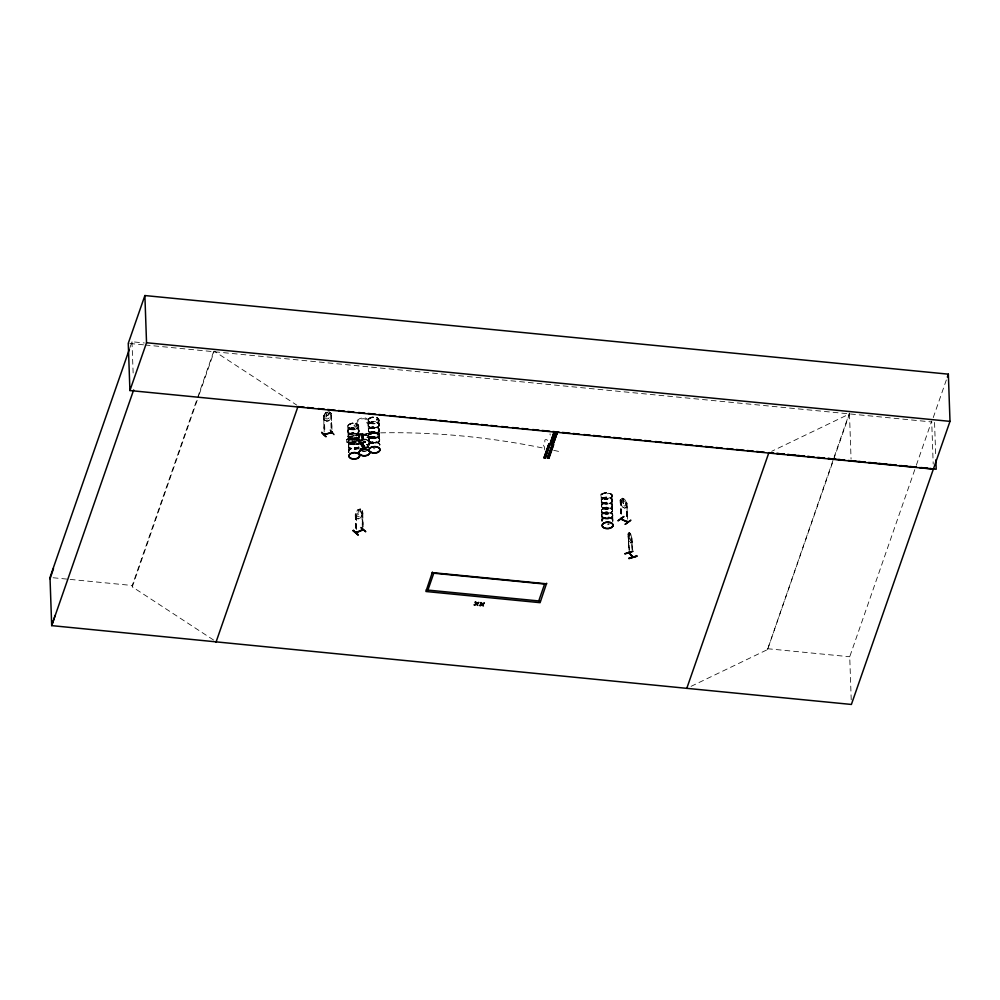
<?xml version="1.0" encoding="UTF-8"?>
<svg xmlns="http://www.w3.org/2000/svg" width="1000" height="1000" viewBox="0 0 1000 1000"><rect width="100%" height="100%" fill="white"/><g stroke="black" fill="none" stroke-linecap="round" stroke-linejoin="round"><path stroke-width="0.75" stroke-dasharray="5 3.75" d="M632.075 549.612L631.525 537.8L632.425 550.013M348.137 436.238L347.95 431.725M348.462 445.875L348.137 436.925M348.65 451.087L348.475 446.625M358.725 431.037A5.45 3.188 -2 0 0 351.512 427.638A5.45 3.188 -2 0 0 349.875 433.125A5.45 3.188 -2 0 0 358.725 431.037L359.025 435.588M368.225 425.05L368.075 420.662M368.4 430.262L368.2 425.725M369.538 442.688L369.613 444.913M601.275 500.5L601.125 496.1M601.45 505.725L601.287 501.213M601.975 520.55L601.788 516.062M612.175 500.662L612.35 505.15M612.7 515.513L612.863 520M378.55 433.162L373.525 431.688L369 433.875M349.475 436.438L362.912 433.275L363.088 434.125L349.5 437.075L362.938 433.175L362.275 433.725M362.35 439.787L363.3 439.837L349.45 442.663M620.75 500.387L620.175 500.125L620.275 503.113L622.612 507.163L624.862 508.237L626.912 506.25M363.15 526.95L362.7 510.913L361.875 511.188L362.388 524.312M324.212 415.7L325.025 434.55M330.625 413.825L331.425 413.6M368.725 439.925L368.4 430.95M362.925 433.3L363.188 440.188L363.038 436.688C359.162 431.438 364.675 439.513 362.238 436M349.862 438.462L349.975 438.3A5.45 3.188 -2 0 0 358.913 436.238A5.45 3.188 -2 0 0 351.7 432.85A5.45 3.188 -2 0 0 350.05 438.338L350.012 438.288M347.738 425.875L348.675 428.338M347.825 431.425L347.9 430.562M348.663 427.9L349.012 427.262M348.013 436.637L348.55 434.825M348.512 442.425L348.25 440.513M348.212 441.575L348.275 440.725M348.35 446.275L348.512 445.062A5.525 3.237 -2 0 1 354.862 442.537M348.525 451.475L349.075 449.675M349.212 442.25L349.288 442.788M356.362 425.513C357.25 427.825 358.45 423.825 356.275 425.95M356.975 425.838L356.662 425.35M356.9 440.913L358.137 440.225M357.362 440.662L357.688 440.037M357.812 440.337L357.075 440.337M358.775 425.913L358.688 426.763L357.775 424.3M358.113 440.588L356.812 440.6M358.4 438.425L358.713 439.237C357.425 433.975 367.15 433.212 369.45 437M358.938 430.65L358.775 431.85A5.45 3.188 -2 0 1 349.9 434A5.45 3.188 -2 0 1 351.538 428.512A5.45 3.188 -2 0 1 358.762 431.9L358.837 431.637A5.525 3.237 -2 0 0 351.5 428.162A5.525 3.237 -2 0 0 349.837 433.738A5.525 3.237 -2 0 0 358.837 431.613L358.4 432.45M358.237 440.925L357.675 440.075M359.062 436.712L358.713 434.762M358.713 448.3L358.775 447.45M359.225 441.613L359.288 440.55M359.275 439.175L360.037 439.525M368.15 436.925L367.262 437.488L368.425 437.088M368.1 425.45L368.212 424.462M368.787 421.812L369.475 421.688M368.288 430.65L368.825 428.85M368.55 437.625L367.863 436.9M368.625 440.3L369.162 438.488M369.387 436.375L370.238 436.512M379.7 445.112A5.45 3.188 -2 0 0 374.588 441.488A5.45 3.188 -2 0 0 368.925 445.075L369.35 443.7M369.65 442.325L369.1 444.125M369.925 436.812L369.787 436.15M376.65 420.087L377.163 419.275M376.75 419.6L377.925 419.513L377.05 419.55M377.175 434.938L377.512 434.125M378.113 419.988L377.562 419.275M378.713 434.575L377.325 434.425L378.125 434.988M378.438 434.45L377.562 434.4M379.212 424.675L379.05 425.875A5.45 3.188 -2 0 0 371.812 422.537A5.45 3.188 -2 0 0 370.175 428.025A5.45 3.188 -2 0 0 379.025 425.925L379.1 425.037A5.45 3.188 -2 0 0 371.788 421.662A5.45 3.188 -2 0 0 370.138 427.15A5.45 3.188 -2 0 0 379 425.05L379.275 429.55M378.65 434.5L377.212 434.837M379.4 429.875L378.85 431.688M379.5 435.637L379.562 434.787M379.663 440.375L379.738 439.525M347.987 430.337L347.938 431.05L347.812 426.637M379.6 440.55L379.613 440.525A5.525 3.237 -2 0 1 370.625 442.612A5.525 3.237 -2 0 1 372.287 437.038A5.525 3.237 -2 0 1 379.625 440.475L379.562 440.725A5.45 3.188 -2 0 1 370.688 442.875A5.45 3.188 -2 0 1 372.337 437.388A5.45 3.188 -2 0 1 379.55 440.775L379.625 439.888L379.762 444.275M601.775 515.4L601.475 506.475M612.362 505.85L612.688 514.812M362.262 435.962L362.175 439.95M601.438 505.225L601.337 506.075L601.5 505.087M601.613 509.963L601.788 511.9M601.875 514.587L602.05 516.825M601.85 520.925L602.025 519.938M606.213 498.738L604.987 498.387M605.9 498.65L605.85 498.025M606.575 498.675L606.225 498.162M607.8 493.387L607.75 493.825M606.225 512.863L605.7 513.837M601.8 511.712L603.4 513.312L607.4 514.038L611.213 512.863L612.513 511.1L608.812 513.625L605.5 513.237M606.425 513.5L605.8 513.038M607.788 508.713L607.975 508.025M606.362 513.15L606.9 513.763M607.537 508.4L608.025 508.725M612.288 500.325L612.15 501.262A5.525 3.237 -2 0 0 604.987 497.688A5.525 3.237 -2 0 0 603.05 503.237A5.525 3.237 -2 0 0 612.137 501.25L612.137 501.287M612.25 506.662L612.263 506.688A5.45 3.2 -2 0 0 605.2 503.237A5.45 3.2 -2 0 0 603.3 508.713A5.45 3.2 -2 0 0 612.263 506.763L612.1 504.438M612.525 511.287L612.35 509.338M612.638 516.175L612.638 516.15A5.525 3.237 -2 0 1 603.575 518.088A5.525 3.237 -2 0 1 605.5 512.537A5.525 3.237 -2 0 1 612.663 516.1L612.8 515.163M629.712 533.438L629.4 536.812L630.312 538.962L629.788 533.413M379.275 430.887L379.288 430.25A5.45 3.188 -2 0 0 371.962 426.875A5.45 3.188 -2 0 0 370.325 432.362A5.45 3.188 -2 0 0 379.188 430.262L379.6 439.125M612.263 506.662L612.337 506.475A5.525 3.237 -2 0 0 605.163 502.9A5.525 3.237 -2 0 0 603.237 508.45A5.525 3.237 -2 0 0 612.325 506.463M362.825 434.588L373.525 431.9L377.562 432.575M371.912 433.713C372.15 431.287 370.425 431.725 371.7 433.762C370.125 436.438 367.537 430.613 371.45 431.75M628.713 534.763L629.312 532.425L630.638 534L631.3 537.7L630.575 540.737L628.787 537.013M358.562 510.05L357.875 514.25L358.738 515.087L360.238 511.975L359.363 509.738L358.512 510.012M358.975 436.912L359 436.887A5.525 3.237 -2 0 1 350.012 438.95A5.525 3.237 -2 0 1 351.688 433.375A5.525 3.237 -2 0 1 359.012 436.825L359.162 441.112A5.45 3.188 -2 0 1 367.575 439.75A5.45 3.188 -2 0 1 367.188 444.812M623.088 499.025L622.475 502.537L623.987 504.4L624.612 502.262L623.15 498.975M129.925 347.65L131.975 341.763L144.388 342.975M213.588 640.037L132.287 586.862L132.238 585.487L214.225 349.8M132.287 586.862L198.738 395.825M199.25 394.35L214.275 351.188L296.863 405.188M550.087 433.787L550.062 433.862A1.95 1.538 19.2 0 0 550.3 435.075M691.062 686.35L767.513 649.587L833.575 458.688M834.087 457.212L849.45 413.025M767.513 649.587L849.488 413.913L771.663 451.325M851.225 699.837L849.725 656.75L915.812 466.737M916.325 465.262L931.7 421.075L933.2 464.075M933.238 417.612L946.338 379.963M324.212 431.85L323.65 415.875L326.075 412.125L325.037 417.8L326.825 419.075L328.562 418.575L330.25 416.275L329.65 413.088M362.962 436.838L362.125 437.1L362.488 436.337M622.4 498.237L621.425 502.95L622.938 505.425L624.388 506.112L625.8 505.025L624.612 499.212L622.3 498.188L620.175 500.125M347.962 430.412L348.375 429.613M379.075 425.7L379.1 425.662A5.525 3.237 -2 0 0 371.775 422.188A5.525 3.237 -2 0 0 370.1 427.762A5.525 3.237 -2 0 0 379.1 425.637L378.675 426.475M347.762 425.838L348.188 425.012M348.5 427.638L349.45 427.65L348.562 427.7M348.288 440.688L350.562 438.3L356.062 437.887M348.888 444.462L348.512 445.062A5.525 3.237 -2 0 0 352.013 448.837A5.525 3.237 -2 0 0 358.913 447.013M358.675 426.8C356.875 430.225 351.625 430.35 348.688 428.35M358.3 440.712L357.113 440.262M358.587 437.663L359.025 436.825M368.775 421.662L369.475 421.5M359.45 439.338L360.125 439.25M368.2 424.475L368.65 423.638M366.95 437.375L367.587 436.925M368.963 433.675C366.238 438.888 377.925 440.562 379.462 435.462M368.562 434.712L368.975 433.875M378.525 421.662C380.675 416.438 370.825 415.637 368.488 419.038C366.25 424.225 376.15 425.037 378.512 421.675L377.725 422.388M379.188 441.325L379.637 440.487M601.287 499.925L601.538 501.975M601.625 510.15L602.1 509.125M606.287 513.763L607.013 513.212M355.887 528.362L355.375 513.85L357.638 509.888L360.188 508.938L362.75 510.95L362.85 513.95L360.5 517.925L358 518.913L355.387 516.85L358.038 518.825M358 518.913L360.45 517.863L362.85 513.95M324.3 415.75L323.525 415.887L326.075 412.125M329.113 420.363C326.825 423.862 319.625 414.812 326.425 421.15L329.113 420.363L331.662 416.6M377.912 434.913L377.262 434.275M628.062 534.025L629.312 532.425L628.15 534L629.075 550.388M630.887 542.95L632.188 541.425L630.887 542.95L628.125 536.938M330.175 412.488L327.6 415.35L324.837 414.05M348.212 425.012L352.738 423.025L357.762 424.288M348.738 439.862L351.85 438.088L357.3 438.525M368.988 433.663L369.762 432.925M368.488 437.537L367.125 437.638M379.012 436.3L374.487 438.275L369.462 437.013M346.637 439.7L350 436.463L346.737 439.712L346.812 442.038L352.875 441.775L354.888 439.75L354.837 438.2L352.713 437.125L346.613 439.65L346.725 442.1L350.288 443.638L353.762 442.825L357.15 439.637L357.038 437.188L353.512 435.7M357.113 439.588L353.688 442.7M624.888 508.1L626.975 506.2M605.85 498.3L605.388 498.938M602.125 509.113L606.737 507.212L611.7 508.762L606.75 507.425L602.137 509.338M362.962 436.688L362.125 436.9M626.45 502.8L627.013 518.775M620.275 503.113L622.612 507.163M356.6 529.55L356.138 513.362L356.438 529.412M357.675 425.975L356.425 425.975M377.95 420L376.7 419.988M355.725 528.225L355.213 513.7L356.125 513.35M362.375 528.525L361.763 511.087L362.75 510.95M355.375 513.85L356.1 513.387M324.325 415.513L323.525 415.725L324.087 431.7M629.338 550.3L628.425 533.925L628.162 536.962M631.663 537.987L632.7 549.925M629.55 541.438L630.95 542.825M331.1 428.175L330.588 413.65L331.3 413.45L332.038 431.025M323.587 416.525L331.575 414.188M349.5 437.075L362.95 433.925M369.812 433.425L362.962 434.75M360.938 435.887L362.962 435.412C363.025 431.95 358.088 437.537 362.962 435.412M361.962 439.625L361.887 435.788L362.887 435.7L362 436.712M371.788 433.812L369.963 434.25L369.538 432.125M363.288 439.812L349.7 442.587L349.712 443.363L361.688 440.538M349.712 443.363L361.788 440.7M605.45 499.15C628.438 492.962 587.275 489.375 605.575 499.087M606.213 512.913L606.6 512.975M129.8 343.488L143.588 344.837M145.125 344.988L931.725 421.95M53.1 577.75L68.625 579.263M70.175 579.412L132.238 585.487M767.475 648.713L849.725 656.75M606.138 513.713L603.387 513.1A5.45 3.2 -2 0 1 605.35 507.587A5.45 3.2 -2 0 1 612.413 511.112A5.45 3.2 -2 0 1 603.45 513.062A5.45 3.2 -2 0 1 605.35 507.663A5.45 3.2 -2 0 1 612.413 511.175A5.45 3.2 -2 0 1 603.45 513.125M355.55 423.275L356.775 423.7M357.625 425.375L357.912 425.7M356.075 437.887L361.587 441.062A5.463 3.2 -2 0 1 359.45 436.337A5.463 3.2 -2 0 1 367.788 435.725A5.463 3.2 -2 0 1 367.062 440.637L369.375 438.475L369.162 436.725M626.175 502.75L626.812 518.913M346.725 442.1L350.288 443.638M362.062 437L362.4 440.012M377.038 417.725L378.013 418.325M377.562 432.35L379.237 433.913M357.287 438.325L358.275 439.137M349.2 443.2L351.4 444.237L355.625 444.25A5.463 3.2 -2 0 1 348.462 442.2L348.188 441.6M602.45 512.475L603.413 513.288M328.725 411.425L331.562 413.6M360.125 508.888L361.538 513.737L359.975 516.163L358.363 516.8L356.712 515.662L357.638 509.888M358.288 439.15L358.963 439.888M359.15 441.125A5.425 3.175 -2 0 0 352.812 438.413A5.425 3.175 -2 0 0 348.512 442.463L349.188 443.188M629.237 532.45L630.65 533.938L631.987 538.462M611.7 508.562L612.35 509.525M608.188 508.113L607.587 508.462M362.5 434.263L362.587 439.6M362.887 435.7L362.938 439.825M624.612 499.212L626.875 503.312L627.413 519.2M611.9 499.2L612.275 500.2M612.6 519.263L612.775 521.538A5.45 3.2 -2 0 0 607.825 517.888A5.45 3.2 -2 0 0 601.987 521.4M601.712 507.163L601.35 506.188M378.875 423.725L379.188 424.55L378.8 423.587M378.988 428.787L379.375 429.762M379.237 433.725L379.562 434.762M379.4 438.575L379.712 439.4L379.325 438.425M379.5 443.638L379.9 444.613M368.125 425.562L368.512 426.538M368.3 430.775L368.688 431.75M369.312 441.375L369.625 442.2L369.237 441.225M368.638 440.412L369.025 441.388M358.537 429.562L358.925 430.538M358.963 439.7L359.288 440.737A5.463 3.2 -2 0 0 352.8 438.113A5.463 3.2 -2 0 0 348.462 442.2L351.388 444.025L355.625 444.038A5.463 3.2 -2 0 1 348.35 441.725A5.463 3.2 -2 0 1 353.738 437.837A5.463 3.2 -2 0 1 359.113 441.475M347.85 431.538L348.237 432.512M348.038 436.75L348.425 437.725M348.375 446.388L348.762 447.362M348.55 451.6L348.862 452.425M612.413 514.025L612.8 515.05M379.087 424.375L378.9 419.862M369.525 442.025L369.338 437.5M368.725 440.575L368.913 445.087M358.825 430.35L358.625 425.838M348.638 451.75L348.675 451.925A5.45 3.188 -2 0 1 351.587 448.75A5.45 3.188 -2 0 1 357.6 449M612.163 499.975L611.975 495.475M544.725 449.875L544.425 446.825A2.913 2.3 19.2 0 1 544.888 443.175L544.8 440.625A1.462 1.15 19.2 0 1 546.175 439.588A1.462 1.15 19.2 0 1 547.65 440.9L547.775 443.35M934.55 422.438L935.75 456.763M849.488 413.913L851.062 459.15M631.938 537.913L632.35 549.525M628.425 533.925L628.987 549.9M627.05 503.088L627.612 519.062M628.1 533.925L628.713 549.987M623.425 498.725L623.737 507.7M621.112 500.288L621.613 514.812M620.862 500.25L621.525 517.85M620.513 500L621.062 515.975M620.237 500.075L620.975 519.025M362.425 510.825L362.987 526.8M358.512 438.3L358.65 442.675M356.95 437.25L357.062 439.625M349.575 436.6L349.6 437.238M349.8 442.887L349.812 443.525M331.3 413.45L331.812 427.962M131.975 341.763L133.238 375.712M371.925 433.1A313.863 128.463 7.9 0 1 545.125 448.475M553.688 450.312A313.863 128.463 7.9 0 1 562.175 452.225M609.15 524.087A5.45 3.2 -2 0 1 607.762 524.275M609.163 523.825A5.525 3.237 -2 0 1 607.75 524.012M601.9 521.1A5.525 3.237 -2 0 1 607.825 517.537A5.525 3.237 -2 0 1 612.837 521.312M602.225 521.337A5.45 3.2 -2 0 1 607.8 517.013A5.45 3.2 -2 0 1 612.275 521.538M601.9 520.837A5.525 3.237 -2 0 1 607.812 517.275A5.525 3.237 -2 0 1 612.825 521.05M374.85 448.725A5.45 3.2 -2 0 1 373.425 448.725M369 445.112A5.45 3.2 -2 0 1 374.613 442.35A5.45 3.2 -2 0 1 379.8 445.15M368.913 444.812A5.525 3.237 -2 0 1 374.6 442A5.525 3.237 -2 0 1 379.875 444.837M368.85 445.387A5.525 3.237 -2 0 1 374.6 441.737A5.525 3.237 -2 0 1 379.8 445.425M361.65 441.275A5.425 3.175 -2 0 1 359.5 436.625A5.425 3.175 -2 0 1 367.775 436.012A5.425 3.175 -2 0 1 367.038 440.875M367.65 440.275A5.525 3.237 -2 0 1 368.325 444.825M359.087 441.587A5.525 3.237 -2 0 1 360.925 440.25M362.2 439.837A5.525 3.237 -2 0 1 366.438 439.85M367.6 440.613A5.45 3.188 -2 0 1 368.275 445.1M359.938 441.188A5.45 3.188 -2 0 1 360.988 440.6M363.638 439.975A5.45 3.188 -2 0 1 365.05 439.975M367.25 445.163A5.525 3.237 -2 0 0 367.638 440A5.525 3.237 -2 0 0 359.075 441.312A5.425 3.175 -2 0 0 353.725 437.575A5.425 3.175 -2 0 0 348.387 441.425A5.425 3.175 -2 0 0 355.575 443.7M358.762 448.188A5.525 3.237 -2 0 1 358.825 447.337M366.6 444.787A5.525 3.237 -2 0 1 367.825 445.213M366.562 444.538A5.45 3.188 -2 0 1 367.75 444.95M366.15 451.312A5.45 3.188 -2 0 1 361.987 451.3M364.75 451.275A5.525 3.237 -2 0 1 363.312 451.262M348.9 452.45A5.525 3.237 -2 0 1 350.925 448.638A5.525 3.237 -2 0 1 357.65 448.663M355.6 444.475A5.425 3.175 -2 0 1 348.512 442.463M358.925 447.275A5.525 3.237 -2 0 1 352.013 449.113A5.525 3.237 -2 0 1 348.575 445.3A5.525 3.237 -2 0 1 354.875 442.8M348.95 451.863A5.45 3.2 -2 0 1 351.55 447.875A5.45 3.2 -2 0 1 358.537 448.725M358.85 447.562A5.45 3.188 -2 0 1 352.062 449.363A5.45 3.188 -2 0 1 348.663 445.613A5.45 3.188 -2 0 1 354.862 443.15M348.888 452.188A5.525 3.237 -2 0 1 351.538 448.137A5.525 3.237 -2 0 1 358.612 449M358.825 446.688A5.45 3.188 -2 0 1 351.587 448.387A5.45 3.188 -2 0 1 348.963 444.212A5.45 3.188 -2 0 1 356.188 442.5M379.225 431.037L379.225 431.062A5.45 3.188 -2 0 1 370.35 433.225A5.45 3.188 -2 0 1 372 427.75A5.45 3.188 -2 0 1 379.212 431.138M327.05 412.362L326.3 416.5L327.225 417.4L328.9 415.737L327.925 412.113L327.05 412.362M369.963 421.962L368.35 423.738L366.637 422.75L367.788 422.475A6.138 4.7 -32.1 0 0 361.85 418.875A6.138 4.7 -32.1 0 0 356.262 425.2L357.4 424.938L355.688 426.725L353.862 425.763L355.012 425.5A7.35 5.637 -32.1 0 1 361.7 417.925A7.35 5.637 -32.1 0 1 368.812 422.238L369.963 421.962M353.075 439.762L351.763 440.875L347.238 441.15L347.212 440.375L351.675 438.562L353.075 439.762M602.925 498.288A5.45 3.2 -2 0 0 611.9 496.325A5.45 3.2 -2 0 0 604.837 492.812A5.45 3.2 -2 0 0 602.925 498.288M603.462 512.762A5.425 3.175 -2 0 0 612.362 510.825A5.425 3.175 -2 0 0 605.35 507.325A5.425 3.175 -2 0 0 603.462 512.762M602.962 498.688A5.425 3.175 -2 0 0 611.875 496.75A5.425 3.175 -2 0 0 604.862 493.25A5.425 3.175 -2 0 0 602.962 498.688M602.925 498.45A5.463 3.2 -2 0 0 611.912 496.5A5.463 3.2 -2 0 0 604.837 492.975A5.463 3.2 -2 0 0 602.925 498.45M603.263 507.837A5.45 3.2 -2 0 0 612.225 505.887A5.45 3.2 -2 0 0 605.163 502.362A5.45 3.2 -2 0 0 603.263 507.837M603.112 503.5A5.45 3.2 -2 0 0 612.075 501.55A5.45 3.2 -2 0 0 605.013 498.025A5.45 3.2 -2 0 0 603.112 503.5M603.225 508.175A5.525 3.237 -2 0 0 612.312 506.2A5.525 3.237 -2 0 0 605.15 502.625A5.525 3.237 -2 0 0 603.225 508.175M603.038 502.962A5.525 3.237 -2 0 0 612.125 500.988A5.525 3.237 -2 0 0 604.975 497.413A5.525 3.237 -2 0 0 603.038 502.962M603.088 502.625A5.45 3.2 -2 0 0 612.05 500.675A5.45 3.2 -2 0 0 604.987 497.163A5.45 3.2 -2 0 0 603.088 502.625M603.488 513.538A5.425 3.175 -2 0 0 612.4 511.6A5.425 3.175 -2 0 0 605.375 508.1A5.425 3.175 -2 0 0 603.488 513.538M603.625 518.35A5.45 3.2 -2 0 0 612.6 516.4A5.45 3.2 -2 0 0 605.538 512.875A5.45 3.2 -2 0 0 603.625 518.35M603.562 517.812A5.525 3.237 -2 0 0 612.65 515.837A5.525 3.237 -2 0 0 605.487 512.263A5.525 3.237 -2 0 0 603.562 517.812M603.6 517.475A5.45 3.2 -2 0 0 612.562 515.525A5.45 3.2 -2 0 0 605.5 512A5.45 3.2 -2 0 0 603.6 517.475M370.288 432.962A5.525 3.237 -2 0 0 379.288 430.838A5.525 3.237 -2 0 0 371.95 427.4A5.525 3.237 -2 0 0 370.288 432.962M370.487 437.425A5.463 3.2 -2 0 0 379.375 435.325A5.463 3.2 -2 0 0 372.137 431.912A5.425 3.175 -2 0 0 370.513 437.287A5.425 3.175 -2 0 0 379.338 435.2A5.425 3.175 -2 0 0 372.15 431.825A5.463 3.2 -2 0 0 370.487 437.425M369.975 422.8A5.463 3.2 -2 0 0 378.875 420.7A5.463 3.2 -2 0 0 371.625 417.3A5.463 3.2 -2 0 0 369.975 422.8M370.025 423.212A5.425 3.175 -2 0 0 378.837 421.125A5.425 3.175 -2 0 0 371.65 417.75A5.425 3.175 -2 0 0 370.025 423.212M369.988 422.95A5.463 3.2 -2 0 0 378.875 420.85A5.463 3.2 -2 0 0 371.625 417.45A5.463 3.2 -2 0 0 369.988 422.95M370.275 432.7A5.525 3.237 -2 0 0 379.275 430.575A5.525 3.237 -2 0 0 371.95 427.125A5.525 3.237 -2 0 0 370.275 432.7M370.1 427.488A5.525 3.237 -2 0 0 379.1 425.363A5.525 3.237 -2 0 0 371.763 421.912A5.525 3.237 -2 0 0 370.1 427.488M370.538 438.062A5.425 3.175 -2 0 0 379.363 435.975A5.425 3.175 -2 0 0 372.175 432.6A5.425 3.175 -2 0 0 370.538 438.062M370.5 437.8A5.463 3.2 -2 0 0 379.387 435.7A5.463 3.2 -2 0 0 372.15 432.3A5.463 3.2 -2 0 0 370.5 437.8M370.613 442.337A5.525 3.237 -2 0 0 379.613 440.213A5.525 3.237 -2 0 0 372.287 436.763A5.525 3.237 -2 0 0 370.613 442.337M370.662 442A5.45 3.188 -2 0 0 379.525 439.9A5.45 3.188 -2 0 0 372.3 436.512A5.45 3.188 -2 0 0 370.662 442M350.087 439.212A5.45 3.188 -2 0 0 358.938 437.113A5.45 3.188 -2 0 0 351.725 433.725A5.45 3.188 -2 0 0 350.087 439.212M349.7 428.775A5.463 3.2 -2 0 0 358.6 426.675A5.463 3.2 -2 0 0 351.35 423.275A5.463 3.2 -2 0 0 349.7 428.775M349.75 429.188A5.425 3.175 -2 0 0 358.575 427.1A5.425 3.175 -2 0 0 351.388 423.725A5.425 3.175 -2 0 0 349.75 429.188M349.712 428.95A5.463 3.2 -2 0 0 358.6 426.85A5.463 3.2 -2 0 0 351.362 423.45A5.463 3.2 -2 0 0 349.712 428.95M350.012 438.675A5.525 3.237 -2 0 0 359.012 436.55A5.525 3.237 -2 0 0 351.675 433.1A5.525 3.237 -2 0 0 350.012 438.675M349.825 433.462A5.525 3.237 -2 0 0 358.825 431.337A5.525 3.237 -2 0 0 351.488 427.9A5.525 3.237 -2 0 0 349.825 433.462"/><path stroke-width="1.5" d="M626.95 521.875L620.887 519.012L621.825 518.7M363.2 445.7L362.375 445.85M324.1 434.625L331.975 432.275M331.488 432.713L331.15 432.062M332.175 432.488L324.25 434.55M355.9 532.5L355.875 531.812C355.988 533.862 359.738 529.775 363.225 529.925M362.425 529.975L362.987 529.712M624.975 553.938L632.775 551.413M50.05 578.825L53.5 568.562M55.138 615.363L51.688 625.625L686.9 688.35M358.125 534.775L353.113 530.725L353.512 530.175M353.15 530.675L357.863 534.888M621.013 519.075L627.712 521.962M768.875 452.663L773.538 453.125L768.875 452.663L686.787 688.337L851.388 704.45L950 421.362L948.35 374.162L144.887 295.55L128.262 343.338L129.913 390.538L933.375 469.15L930.263 468.462M129.412 349.125L50 577.45L51.688 625.625L133.663 389.938M129.913 390.538L146.537 342.75L144.887 295.55M215.975 642.275L297.95 406.587L304.175 407.2M546.625 583.237L540.087 602.675L425.913 591.5L432.45 572.062M545.175 457.775L549.95 444.05L548.775 444.087L544.025 457.825L544.675 457.875M544.388 457.713L549.113 443.975L544.025 457.825L544.95 457.912L549.9 444.062M544.575 457.887L549.938 443.925L545.513 457.962L544.837 457.887M544.862 457.912L549.612 444.175M550.413 442.775L553.587 433.625L556.812 433.938L553.625 443.1L556.8 433.95M553.725 433.288L550.525 442.688L553.038 443.05M554.525 433.713L550.737 442.825L554.075 433.663M554.3 433.5L551.337 442.863M551.275 442.863L554.325 433.6M553.337 444.412L552.212 444.438L547.463 458.175L548.387 458.263L553.387 444.4L548.612 458.125M555.887 433.862C550.312 451.587 552.325 440.075 556.775 433.963M547.825 458.062L552.55 444.325L547.463 458.175L548.95 458.312L553.725 444.588L552.6 444.338M548.013 458.237L552.888 444.513M553.2 443.05L556.587 433.562M548.3 458.25L553.05 444.513M947.35 377.062L948.35 374.162M618.125 520.85L623.725 516.8M363.738 447.775L360.725 443.038L363.7 448M629.438 553.2L629.062 552.575L629.125 553.288M629.462 552.562L629.513 553.225M556.587 433.812L552.7 443.013L553.4 442.875M626.85 521.788L627.025 521.15M625.237 524.275L630.862 520.175L625.237 524.225M475.85 602.075L476.587 603.625L478.713 602.362M474.263 604.688L474.963 605.15L476.425 603.8M481.4 602.625L482.15 604.175L484.263 602.9M479.812 605.237L480.525 605.7L481.987 604.338M476.438 604.188L477.837 605.438L476.863 603.95L478.725 602.75M482 604.725L483.387 605.975L482.425 604.5L484.288 603.3M474.275 605.087L476.15 603.475M479.825 605.625L481.712 604.012M363.2 529.913L355.962 532.75M362.312 445.438L363.075 445.312M362.45 529.9L362.425 529.212M360.337 443.387L363.35 448.125M365.588 531.462L360.962 527.55L365.662 531.775M628.95 558.138L636.812 556.05L629.012 558.538M330.288 430.087L334 434.588M331.287 431.8C332.475 430.7 332.1 433.938 331.812 431.613L331.475 432.688M356.538 532.312L356.75 531.737M356.962 443.913L365.337 441.938L357.125 444.175M357.088 444.075L365.312 441.925M360.15 448.963L368.35 446.95M360.262 449.137L368.475 447.188M632.562 557.263L628.787 552.2M361.8 443.038L364.787 447.788L361.688 443.1M362.137 442.962L365.138 447.738M146.537 342.75L950 421.362M804.55 456.2L787.487 454.513L795.263 455.25M807.65 456.512L813.863 457.125M816.963 457.425L824.712 458.2L818.538 457.525M847.987 460.5L865.05 462.2M868.15 462.5L896.075 465.262M899.175 465.575L916.237 467.262M919.338 467.575L936.188 469.237L935.863 459.875M307.275 407.5L313.5 408.113M318.163 408.562L324.375 409.175M327.488 409.475L335.25 410.238M338.363 410.55L344.575 411.15M347.688 411.463L353.913 412.062M358.575 412.525L364.787 413.125M367.9 413.438L375.662 414.2M378.775 414.5L384.988 415.1M389.65 415.562L395.875 416.175M398.975 416.475L405.2 417.088M409.862 417.537L416.075 418.15M419.188 418.45L426.95 419.212M430.062 419.513L436.275 420.125M439.387 420.425L447.163 421.188M450.262 421.488L458.038 422.25M461.15 422.562L467.362 423.162M470.475 423.475L478.237 424.225M481.35 424.538L487.562 425.138M490.675 425.45L496.887 426.05M501.55 426.512L507.775 427.125M512.438 427.575L518.65 428.188M521.763 428.488L527.975 429.1M532.638 429.55L538.85 430.163M541.962 430.462L549.738 431.225M552.85 431.525L559.062 432.137M562.175 432.438L569.938 433.2M573.05 433.512L579.263 434.113M583.925 434.575L590.15 435.175M593.25 435.487L601.025 436.25M604.138 436.55L610.35 437.163M613.462 437.463L621.225 438.225M624.338 438.525L630.55 439.137M633.663 439.438L641.438 440.2M644.538 440.5L650.763 441.112M655.425 441.562L661.637 442.175M664.75 442.475L670.962 443.088M675.625 443.537L681.838 444.15M684.95 444.45L692.725 445.213M695.825 445.525L702.05 446.125M705.15 446.438L712.925 447.188M716.038 447.5L722.25 448.1M726.912 448.562L733.138 449.175M736.237 449.475L744.013 450.238M747.125 450.538L753.337 451.15M756.45 451.45L764.212 452.212M798.363 455.55L804.562 456.163M807.675 456.463L813.875 457.075M835.6 459.2L827.85 458.438L844.887 460.2L838.713 459.5M855.775 461.175L851.137 461.112M858.875 461.475L865.088 462.075M869.737 462.537L875.95 463.15M879.05 463.45L886.812 464.212M889.912 464.513L896.125 465.112M900.775 465.575L906.988 466.175M910.088 466.488L916.3 467.088M920.95 467.55L927.163 468.15M550.875 441.662L553.737 441.95M432.475 572.65L546.65 583.825M475.2 602.013L475.863 602.475M480.75 602.562L481.413 603.013M629.087 552.8L633.025 557.212L632.537 556.25M353.425 530.562L358.237 534.788M628.962 558.525L636.975 556.263L636.75 555.638M325.112 434.525L324.963 433.875M480.763 602.95L481.725 604.412M475.213 602.413L476.163 603.862M632.8 551.15L625 553.65M623.8 516.5L618.175 520.55M556.263 434.5L553.4 434.212M556.05 435.112L553.188 434.837M555.725 436.05L552.863 435.763M555.438 436.875L552.587 436.587M555.112 437.8L552.263 437.512M546.287 584.212L432.113 573.05M544.612 584.05L538.75 600.938M540.413 601.1L426.238 589.925M433.775 573.212L427.9 590.1M325.975 436.6C320.938 433.225 319.513 428.888 325.925 436.65M612.987 525.962L612.962 525.975A5.45 3.2 -2 0 1 603.962 527.925A5.45 3.2 -2 0 1 605.875 522.45A5.45 3.2 -2 0 1 612.925 525.975M784.388 454.2L776.637 453.438L784.4 454.188M612.975 525.812L612.95 525.8A5.463 3.2 -2 0 0 605.862 522.263A5.463 3.2 -2 0 0 603.95 527.75A5.463 3.2 -2 0 0 612.938 525.788L613.013 525.85M372.638 446.912L372.638 446.887A5.463 3.2 -2 0 0 371.012 452.45A5.463 3.2 -2 0 0 379.9 450.35A5.463 3.2 -2 0 0 372.663 446.95M362.562 449.712L362.55 449.688A5.463 3.2 -2 0 0 360.925 455.25A5.463 3.2 -2 0 0 369.812 453.15A5.463 3.2 -2 0 0 362.575 449.75M352.375 452.887L352.362 452.863A5.463 3.2 -2 0 0 350.737 458.263A5.463 3.2 -2 0 0 359.625 456.15A5.463 3.2 -2 0 0 352.388 452.75M371 452.275A5.463 3.2 -2 0 0 379.9 450.175A5.463 3.2 -2 0 0 372.65 446.763A5.463 3.2 -2 0 0 371 452.275M360.925 455.075A5.463 3.2 -2 0 0 369.812 452.975A5.463 3.2 -2 0 0 362.562 449.562A5.463 3.2 -2 0 0 360.925 455.075M350.763 458.413A5.438 3.188 -2 0 0 359.6 456.325A5.438 3.188 -2 0 0 352.4 452.938A5.438 3.188 -2 0 0 350.763 458.413"/></g></svg>
